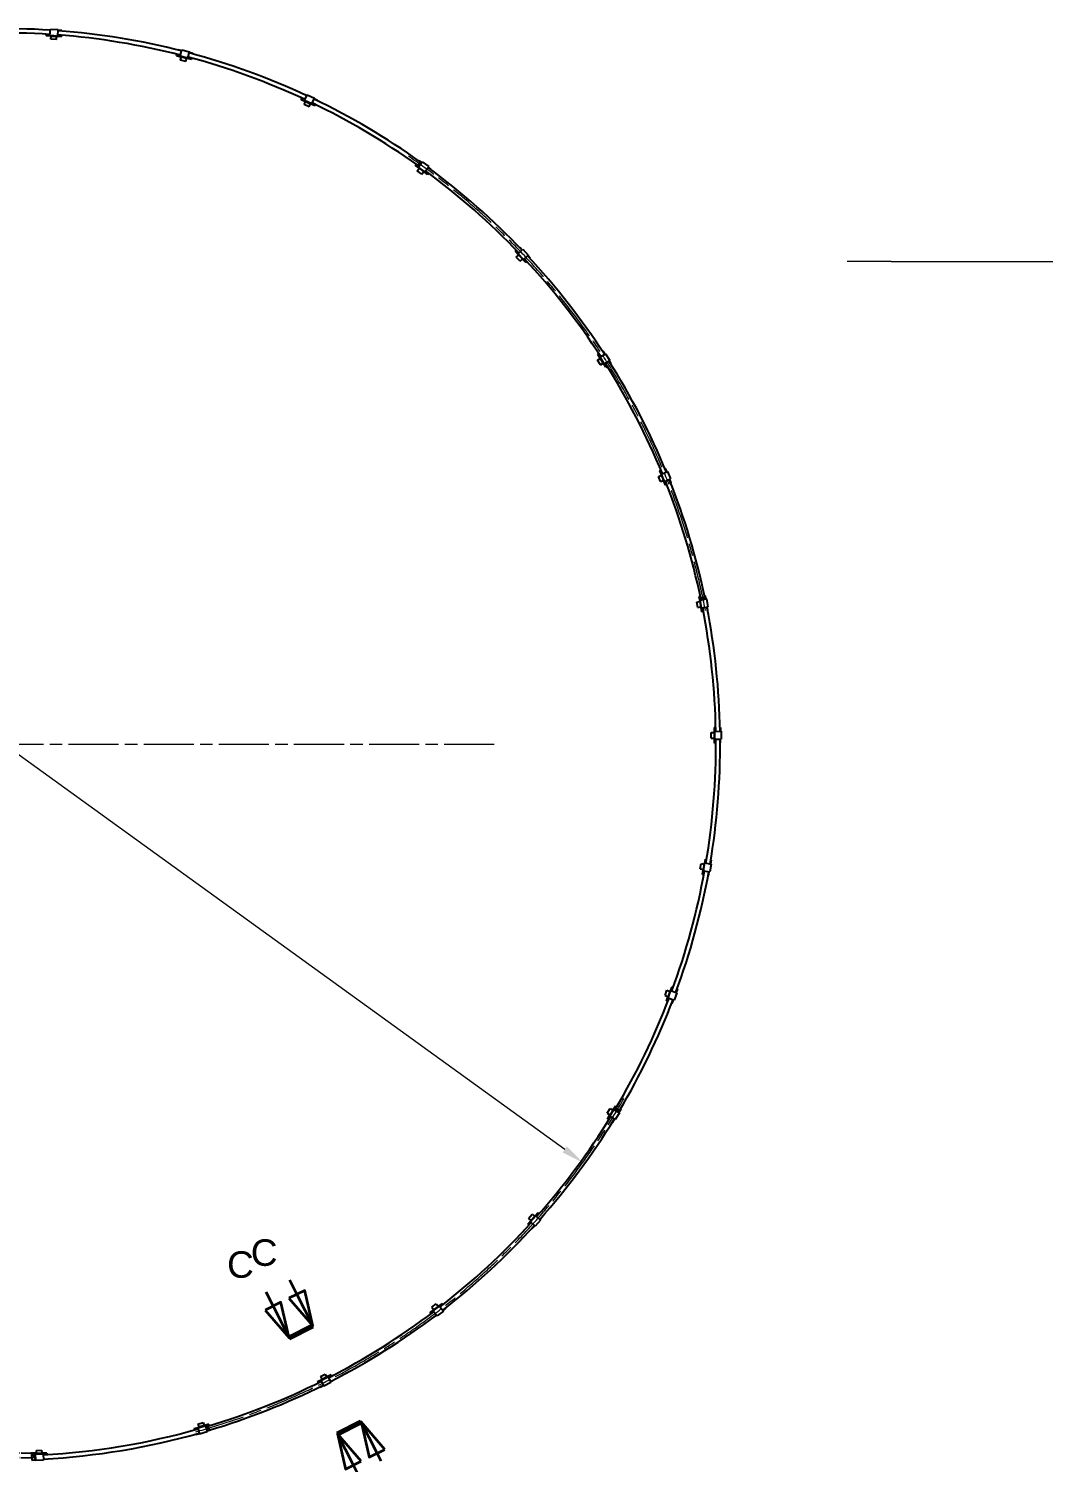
# Model space of a CAD drawing. Header units: millimetres. Extents: x 0 to 59400, y 0 to 42000.
# Drawn here: x 12321 to 23800, y 14589 to 30812 of the extents above; entities that cross this region are included whole.
import ezdxf

# ---------------------------------------------------------------- set-up
doc = ezdxf.new("R2010")
doc.units = ezdxf.units.MM
doc.header["$LTSCALE"] = 100
doc.linetypes.add('CHAIN', pattern=[0.3543, 0.2362, -0.0295, 0.0591, -0.0295])
doc.linetypes.add('DOUBLE_DASH_CHAIN', pattern=[1.2403, 0.6614, -0.0827, 0.1654, -0.0827, 0.1654, -0.0827])
for name, color, linetype, lineweight in [('Center Mark', 7, 'Continuous', 18), ('Centerline', 7, 'Continuous', 18), ('Dimension', 7, 'Continuous', 18), ('Reference', 7, 'DOUBLE_DASH_CHAIN', 25), ('Section Line', 7, 'CHAIN', 35), ('Visible', 7, 'Continuous', 25)]:
    doc.layers.add(name, color=color, linetype=linetype, lineweight=lineweight)
doc.styles.add('Title', font='arial.ttf')
doc.dimstyles.new('Default - Method 2b', dxfattribs={"dimscale": 100, "dimtxt": 3, "dimasz": 2.5, "dimexe": 3, "dimexo": 0.5, "dimgap": 0.7, "dimtad": 0, "dimtoh": 1, "dimdec": 1, "dimrnd": 1e-08, "dimtxsty": 'Title', "dimcen": 0.09, "dimdle": 10, "dimclrd": 256, "dimclre": 256, "dimclrt": 7, "dimadec": 0, "dimazin": 2, "dimtfac": 0.833333, "dimtdec": 1, "dimtmove": 0, "dimatfit": 3, "dimfxl": 1, "dimtolj": 1, "dimlwd": -1, "dimlwe": -1, "dimarcsym": 0})

# ---------------------------------------------------------------- blocks, each defined once
blk = doc.blocks.new('2dTransSection0')
at = {"layer": 'Section Line', "linetype": 'CHAIN', "ltscale": 3.333522}
blk.add_line((158.15, 149.13), (160.82, 150.48), dxfattribs=at)
at = {"layer": 'Section Line', "linetype": 'Continuous', "lineweight": 70}
blk.add_line((158.15, 149.13), (160.82, 150.48), dxfattribs=at)
at = {"layer": 'Section Line', "linetype": 'Continuous'}
for p, q in [((162.63, 146.91), (160.82, 150.48)), ((163.52, 147.36), (160.82, 150.48)), ((160.82, 150.48), (161.73, 146.46)), ((159.95, 145.56), (158.15, 149.13)), ((160.84, 146.01), (158.15, 149.13)), ((158.15, 149.13), (159.06, 145.11)), ((159.06, 145.11), (160.84, 146.01)), ((161.73, 146.46), (163.52, 147.36)), ((163.08, 146.02), (162.63, 146.91)), ((160.4, 144.67), (159.95, 145.56))]:
    blk.add_line(p, q, dxfattribs=at)
at = {"layer": 'Section Line', "linetype": 'Continuous', "flags": 128}
for points in [[(163.52, 147.36), (160.82, 150.48), (161.73, 146.46), (163.52, 147.36)], [(160.84, 146.01), (158.15, 149.13), (159.06, 145.11), (160.84, 146.01)]]:
    blk.add_lwpolyline(points, dxfattribs=at)
at = {"layer": 'Section Line'}
for points in [[(163.52, 147.36), (160.82, 150.48), (161.73, 146.46), (163.52, 147.36)], [(160.84, 146.01), (158.15, 149.13), (159.06, 145.11), (160.84, 146.01)]]:
    blk.add_solid(points, dxfattribs=at)
at = {"layer": 'Section Line', "char_height": 3, "attachment_point": 7, "style": 'Title'}
for insert in [(164.98, 141.39), (162.3, 140.04)]:
    blk.add_mtext('B', dxfattribs=dict(at, insert=insert))
blk = doc.blocks.new('2dTransSection1')
at = {"layer": 'Section Line', "linetype": 'Continuous'}
for p, q in [((152.72, 166.53), (153.55, 164.9)), ((151.76, 164), (149.98, 163.1)), ((150.04, 165.18), (150.87, 163.55)), ((152.67, 159.98), (151.76, 164)), ((154.44, 165.35), (152.66, 164.45)), ((152.66, 164.45), (155.35, 161.33)), ((153.55, 164.9), (155.35, 161.33)), ((155.35, 161.33), (154.44, 165.35)), ((149.98, 163.1), (152.67, 159.98)), ((150.87, 163.55), (152.67, 159.98))]:
    blk.add_line(p, q, dxfattribs=at)
at = {"layer": 'Section Line', "linetype": 'CHAIN', "ltscale": 3.333522}
blk.add_line((152.67, 159.98), (155.35, 161.33), dxfattribs=at)
at = {"layer": 'Section Line', "linetype": 'Continuous', "lineweight": 70}
blk.add_line((152.67, 159.98), (155.35, 161.33), dxfattribs=at)
at = {"layer": 'Section Line', "linetype": 'Continuous', "flags": 128}
for points in [[(149.98, 163.1), (152.67, 159.98), (151.76, 164), (149.98, 163.1)], [(152.66, 164.45), (155.35, 161.33), (154.44, 165.35), (152.66, 164.45)]]:
    blk.add_lwpolyline(points, dxfattribs=at)
at = {"layer": 'Section Line'}
for points in [[(149.98, 163.1), (152.67, 159.98), (151.76, 164), (149.98, 163.1)], [(152.66, 164.45), (155.35, 161.33), (154.44, 165.35), (152.66, 164.45)]]:
    blk.add_solid(points, dxfattribs=at)
at = {"layer": 'Section Line', "char_height": 3, "attachment_point": 7, "style": 'Title'}
for insert in [(148.34, 168.08), (145.66, 166.73)]:
    blk.add_mtext('C', dxfattribs=dict(at, insert=insert))
blk = doc.blocks.new('*D28')
at = {"layer": 'Defpoints', "color": 0, "transparency": 16777216}
for p in [(5502, 27444), (18590, 17982)]:
    blk.add_point(p, dxfattribs=at)
at = {"layer": 'Dimension', "transparency": 16777216}
for p, q in [((5704, 27297), (8290, 25428)), ((18387, 18129), (8931, 24965))]:
    blk.add_line(p, q, dxfattribs=at)
for points in [[(5729, 27331), (5680, 27263), (5502, 27444)], [(18412, 18163), (18363, 18095), (18590, 17982)]]:
    blk.add_solid(points, dxfattribs=at)
at = {"layer": 'Dimension', "color": 7, "transparency": 16777216, "insert": (7883, 25035), "char_height": 300, "attachment_point": 7, "style": 'Title'}
blk.add_mtext('\\A1;∅16150', dxfattribs=at)

msp = doc.modelspace()

# ---------------------------------------------------------------- linework, layer by layer
at = {"layer": 'Center Mark', "linetype": 'CHAIN', "ltscale": 23.990969}
msp.add_line((17589.29, 22713.01), (5590.95, 22713.01), dxfattribs=at)
at = {"layer": 'Centerline', "linetype": 'CHAIN', "ltscale": 23.990969}
for start, end in [(10.802001, 55.503352), (285.557234, 330.258585)]:
    msp.add_arc((12045.8, 22713.01), 8075, start, end, dxfattribs=at)
at = {"layer": 'Dimension'}
for p, q in [((21830.17, 28176.86), (21580.17, 28176.86)), ((22080.17, 28176.86), (21830.17, 28176.86)), ((22080.17, 28176.86), (24013.7, 28176.86))]:
    msp.add_line(p, q, dxfattribs=at)
at = {"layer": 'Reference', "ltscale": 2.050458}
for p, q in [((11723.52, 14656.88), (12369.32, 14640.42)), ((12370.59, 14690.4), (11724.8, 14706.86))]:
    msp.add_line(p, q, dxfattribs=at)
at = {"layer": 'Reference', "ltscale": 0.015771}
for p, q in [((12347.18, 14691), (12347.31, 14696)), ((12432.57, 14688.82), (12432.7, 14693.82))]:
    msp.add_line(p, q, dxfattribs=at)
at = {"layer": 'Reference', "ltscale": 0.239276}
msp.add_line((12347.31, 14696), (12422.7, 14694.07), dxfattribs=at)
at = {"layer": 'Reference', "ltscale": 0.145915}
msp.add_line((12371.37, 14642.37), (12372.54, 14688.35), dxfattribs=at)
at = {"layer": 'Reference', "ltscale": 0.006248}
msp.add_line((12372.54, 14688.35), (12372.59, 14690.35), dxfattribs=at)
at = {"layer": 'Reference', "ltscale": 0.158612}
msp.add_line((12372.59, 14690.35), (12422.57, 14689.08), dxfattribs=at)
at = {"layer": 'Reference', "ltscale": 0.049761}
for p, q in [((12432.57, 14688.82), (12422.57, 14689.08)), ((12422.7, 14694.07), (12432.7, 14693.82))]:
    msp.add_line(p, q, dxfattribs=at)
at = {"layer": 'Reference', "ltscale": 0.012026}
for centre, start, end in [((12369.37, 14642.42), 268.540089, 358.540089), ((12370.54, 14688.4), 358.540089, 88.540089)]:
    msp.add_arc(centre, 2, start, end, dxfattribs=at)
at = {"layer": 'Visible'}
for p, q in [((12519.27, 30733.02), (12520.44, 30749.86)), ((12519.27, 30733.02), (12566.15, 30729.74)), ((12523.81, 30798.04), (12524.15, 30802.85)), ((12524.15, 30802.85), (12565.05, 30799.99)), ((12561.51, 30735.08), (12566.6, 30807.9)), ((12651.29, 30728.8), (12561.51, 30735.08)), ((12566.05, 30799.92), (12565.05, 30799.99)), ((12566.5, 30734.73), (12566.15, 30729.74)), ((12575.13, 30729.11), (12566.15, 30729.74)), ((12566.6, 30807.9), (12656.39, 30801.62)), ((12569.49, 30734.52), (12569.36, 30732.52)), ((12575.34, 30732.1), (12569.36, 30732.52)), ((12572.55, 30692.2), (12574.92, 30726.12)), ((12634.4, 30687.88), (12572.55, 30692.2)), ((12575.13, 30729.11), (12574.92, 30726.12)), ((12575.13, 30729.11), (12636.98, 30724.79)), ((12637.19, 30727.78), (12575.34, 30732.1)), ((12634.4, 30687.88), (12636.77, 30721.79)), ((12636.77, 30721.79), (12636.98, 30724.79)), ((12636.98, 30724.79), (12645.96, 30724.16)), ((12637.19, 30727.78), (12643.17, 30727.36)), ((12643.31, 30729.36), (12643.17, 30727.36)), ((12646.31, 30729.15), (12645.96, 30724.16)), ((12692.84, 30720.88), (12645.96, 30724.16)), ((12651.29, 30728.8), (12656.39, 30801.62)), ((12656.83, 30793.57), (12655.83, 30793.64)), ((12697.73, 30790.71), (12656.83, 30793.57)), ((12692.84, 30720.88), (12694.02, 30737.72)), ((12697.39, 30785.91), (12697.73, 30790.71)), ((13994.44, 30507.08), (13998.72, 30523.41)), ((13994.44, 30507.08), (14039.91, 30495.18)), ((14010.94, 30570.14), (14012.16, 30574.8)), ((14012.16, 30574.8), (14051.82, 30564.42)), ((14036.34, 30501.29), (14054.81, 30571.91)), ((14123.41, 30478.51), (14036.34, 30501.29)), ((14041.18, 30500.02), (14039.91, 30495.18)), ((14052.79, 30564.17), (14051.82, 30564.42)), ((14054.81, 30571.91), (14141.89, 30549.14)), ((14123.41, 30478.51), (14141.89, 30549.14)), ((14140.83, 30541.14), (14139.86, 30541.4)), ((14180.49, 30530.77), (14140.83, 30541.14)), ((14179.27, 30526.11), (14180.49, 30530.77)), ((14039.26, 30457.11), (14047.86, 30490)), ((14099.24, 30441.42), (14039.26, 30457.11)), ((14048.62, 30492.91), (14039.91, 30495.18)), ((14044.08, 30499.26), (14043.58, 30497.33)), ((14049.38, 30495.81), (14043.58, 30497.33)), ((14048.62, 30492.91), (14047.86, 30490)), ((14048.62, 30492.91), (14108.6, 30477.22)), ((14109.36, 30480.12), (14049.38, 30495.81)), ((14099.24, 30441.42), (14107.84, 30474.32)), ((14107.84, 30474.32), (14108.6, 30477.22)), ((14108.6, 30477.22), (14117.31, 30474.94)), ((14109.36, 30480.12), (14115.17, 30478.6)), ((14115.67, 30480.54), (14115.17, 30478.6)), ((14118.58, 30479.78), (14117.31, 30474.94)), ((14162.78, 30463.05), (14117.31, 30474.94)), ((14162.78, 30463.05), (14167.05, 30479.38)), ((15402.38, 30012.19), (15409.6, 30027.45)), ((15430.25, 30071.12), (15432.31, 30075.47)), ((15432.31, 30075.47), (15469.38, 30057.94)), ((15442.48, 29998.75), (15473.7, 30064.74)), ((15470.28, 30057.51), (15469.38, 30057.94)), ((15473.7, 30064.74), (15555.06, 30026.26)), ((15523.84, 29960.27), (15555.06, 30026.26)), ((15552.54, 30018.6), (15551.64, 30019.03)), ((15589.6, 30001.07), (15552.54, 30018.6)), ((15402.38, 30012.19), (15444.87, 29992.1)), ((15437.18, 29954.8), (15451.72, 29985.53)), ((15493.23, 29928.29), (15437.18, 29954.8)), ((15523.84, 29960.27), (15442.48, 29998.75)), ((15447, 29996.62), (15444.87, 29992.1)), ((15453, 29988.25), (15444.87, 29992.1)), ((15449.72, 29995.33), (15448.86, 29993.52)), ((15454.28, 29990.96), (15448.86, 29993.52)), ((15453, 29988.25), (15451.72, 29985.53)), ((15453, 29988.25), (15509.05, 29961.73)), ((15510.33, 29964.45), (15454.28, 29990.96)), ((15493.23, 29928.29), (15507.76, 29959.02)), ((15507.76, 29959.02), (15509.05, 29961.73)), ((15509.05, 29961.73), (15517.18, 29957.89)), ((15510.33, 29964.45), (15515.75, 29961.88)), ((15516.61, 29963.69), (15515.75, 29961.88)), ((15519.32, 29962.41), (15517.18, 29957.89)), ((15559.67, 29937.79), (15517.18, 29957.89)), ((15559.67, 29937.79), (15566.89, 29953.05)), ((15587.54, 29996.71), (15589.6, 30001.07)), ((16694.49, 29265.44), (16704.41, 29279.1)), ((16694.49, 29265.44), (16732.53, 29237.83)), ((16718.08, 29202.6), (16738.05, 29230.12)), ((16768.25, 29166.18), (16718.08, 29202.6)), ((16722.25, 29266.41), (16750.3, 29305.72)), ((16724.37, 29269.38), (16724.83, 29268.34)), ((16727.93, 29262.35), (16756.02, 29301.64)), ((16730.05, 29265.32), (16728.92, 29265.42)), ((16731.42, 29244.82), (16774.3, 29303.89)), ((16804.25, 29191.95), (16731.42, 29244.82)), ((16735.47, 29241.88), (16732.53, 29237.83)), ((16739.81, 29232.55), (16732.53, 29237.83)), ((16732.78, 29318.19), (16735.61, 29322.09)), ((16735.61, 29322.09), (16768.79, 29298.01)), ((16748.19, 29302.75), (16736.28, 29286.07)), ((16737.89, 29240.12), (16736.72, 29238.5)), ((16741.57, 29234.97), (16736.72, 29238.5)), ((16739.81, 29232.55), (16738.05, 29230.12)), ((16739.81, 29232.55), (16789.99, 29196.13)), ((16791.75, 29198.55), (16741.57, 29234.97)), ((16753.89, 29298.68), (16741.97, 29282)), ((16748.19, 29302.75), (16748.18, 29302.75)), ((16748.19, 29302.75), (16749.33, 29302.64)), ((16753.89, 29298.68), (16753.42, 29299.72)), ((16753.9, 29298.67), (16753.89, 29298.68)), ((16769.6, 29297.42), (16768.79, 29298.01)), ((16774.3, 29303.89), (16847.14, 29251.03)), ((16804.25, 29191.95), (16847.14, 29251.03)), ((16843.25, 29243.96), (16842.44, 29244.55)), ((16876.43, 29219.88), (16843.25, 29243.96)), ((16873.6, 29215.98), (16876.43, 29219.88)), ((16768.25, 29166.18), (16788.23, 29193.7)), ((16788.23, 29193.7), (16789.99, 29196.13)), ((16789.99, 29196.13), (16797.27, 29190.84)), ((16791.75, 29198.55), (16796.61, 29195.03)), ((16797.78, 29196.65), (16796.61, 29195.03)), ((16800.21, 29194.89), (16797.27, 29190.84)), ((16835.31, 29163.23), (16797.27, 29190.84)), ((16835.31, 29163.23), (16845.22, 29176.89)), ((17826.2, 28292.59), (17838.47, 28304.18)), ((17826.2, 28292.59), (17858.47, 28258.42)), ((17837.75, 28226.47), (17862.47, 28249.82)), ((17862.11, 28261.86), (17858.47, 28258.42)), ((17864.65, 28251.88), (17858.47, 28258.42)), ((17858.67, 28265.49), (17911.74, 28315.62)), ((17920.47, 28200.06), (17858.67, 28265.49)), ((17864.65, 28251.88), (17862.47, 28249.82)), ((17864.17, 28259.68), (17862.71, 28258.3)), ((17866.83, 28253.94), (17862.71, 28258.3)), ((17864.65, 28251.88), (17907.22, 28206.81)), ((17909.41, 28208.87), (17866.83, 28253.94)), ((17873.58, 28337.35), (17877.09, 28340.66)), ((17877.09, 28340.66), (17905.24, 28310.85)), ((17905.93, 28310.13), (17905.24, 28310.85)), ((17911.74, 28315.62), (17973.54, 28250.19)), ((17920.47, 28200.06), (17973.54, 28250.19)), ((17968.41, 28243.97), (17967.73, 28244.7)), ((17996.57, 28214.16), (17968.41, 28243.97)), ((17880.33, 28181.4), (17837.75, 28226.47)), ((17880.33, 28181.4), (17905.04, 28204.75)), ((17905.04, 28204.75), (17907.22, 28206.81)), ((17907.22, 28206.81), (17913.4, 28200.27)), ((17909.41, 28208.87), (17913.53, 28204.51)), ((17917.04, 28203.7), (17913.4, 28200.27)), ((17945.68, 28166.1), (17913.4, 28200.27)), ((17914.98, 28205.88), (17913.53, 28204.51)), ((17945.68, 28166.1), (17957.95, 28177.69)), ((17993.06, 28210.86), (17996.57, 28214.16)), ((18758.44, 27127.21), (18772.65, 27136.33)), ((18758.44, 27127.21), (18783.84, 27087.66)), ((18785.35, 27094.57), (18846.77, 27134.02)), ((18833.98, 27018.84), (18785.35, 27094.57)), ((18813.29, 27162.43), (18817.34, 27165.04)), ((18817.34, 27165.04), (18839.5, 27130.54)), ((18840.04, 27129.7), (18839.5, 27130.54)), ((18846.77, 27134.02), (18895.4, 27058.29)), ((18757.57, 27060.1), (18786.18, 27078.47)), ((18791.07, 27007.93), (18757.57, 27060.1)), ((18788.05, 27090.36), (18783.84, 27087.66)), ((18788.7, 27080.09), (18783.84, 27087.66)), ((18788.7, 27080.09), (18786.18, 27078.47)), ((18789.67, 27087.84), (18787.99, 27086.76)), ((18791.23, 27081.71), (18787.99, 27086.76)), ((18788.7, 27080.09), (18822.21, 27027.92)), ((18791.07, 27007.93), (18819.68, 27026.3)), ((18824.73, 27029.54), (18791.23, 27081.71)), ((18819.68, 27026.3), (18822.21, 27027.92)), ((18822.21, 27027.92), (18827.07, 27020.35)), ((18824.73, 27029.54), (18827.97, 27024.49)), ((18831.28, 27023.05), (18827.07, 27020.35)), ((18852.47, 26980.8), (18827.07, 27020.35)), ((18829.65, 27025.57), (18827.97, 27024.49)), ((18833.98, 27018.84), (18895.4, 27058.29)), ((18852.47, 26980.8), (18866.67, 26989.92)), ((18889.21, 27053.13), (18888.67, 27053.97)), ((18911.37, 27018.63), (18889.21, 27053.13)), ((18907.31, 27016.02), (18911.37, 27018.63)), ((19459.06, 25809.51), (19474.71, 25815.85)), ((19459.06, 25809.51), (19476.7, 25765.95)), ((19479.46, 25772.46), (19547.12, 25799.87)), ((19519.48, 25833.98), (19523.94, 25835.79)), ((19523.94, 25835.79), (19539.33, 25797.79)), ((19539.71, 25796.86), (19539.33, 25797.79)), ((19547.12, 25799.87), (19580.91, 25716.45)), ((19445.79, 25743.72), (19477.3, 25756.48)), ((19469.06, 25686.25), (19445.79, 25743.72)), ((19469.06, 25686.25), (19500.58, 25699.02)), ((19481.34, 25767.83), (19476.7, 25765.95)), ((19480.08, 25757.61), (19476.7, 25765.95)), ((19480.08, 25757.61), (19477.3, 25756.48)), ((19513.25, 25689.04), (19479.46, 25772.46)), ((19480.08, 25757.61), (19503.36, 25700.14)), ((19482.46, 25765.05), (19480.61, 25764.3)), ((19482.86, 25758.73), (19480.61, 25764.3)), ((19506.14, 25701.27), (19482.86, 25758.73)), ((19500.58, 25699.02), (19503.36, 25700.14)), ((19503.36, 25700.14), (19506.74, 25691.8)), ((19506.14, 25701.27), (19508.39, 25695.71)), ((19511.37, 25693.68), (19506.74, 25691.8)), ((19524.38, 25648.24), (19506.74, 25691.8)), ((19510.25, 25696.46), (19508.39, 25695.71)), ((19513.25, 25689.04), (19580.91, 25716.45)), ((19524.38, 25648.24), (19540.03, 25654.58)), ((19573.87, 25712.52), (19573.49, 25713.45)), ((19589.26, 25674.52), (19573.87, 25712.52)), ((19584.8, 25672.71), (19589.26, 25674.52)), ((19903.87, 24384.96), (19920.42, 24388.3)), ((19903.87, 24384.96), (19913.16, 24338.89)), ((19918.06, 24339.88), (19913.16, 24338.89)), ((19914.93, 24330.07), (19913.16, 24338.89)), ((19918.65, 24336.94), (19916.69, 24336.54)), ((19917.88, 24330.66), (19916.69, 24336.54)), ((19917.07, 24344.78), (19988.63, 24359.2)), ((19934.85, 24256.55), (19917.07, 24344.78)), ((19924.61, 24368.5), (19971.88, 24378.43)), ((19926.04, 24361.67), (19973.32, 24371.56)), ((19928.18, 24369.25), (19927.82, 24368.17)), ((19929.61, 24362.41), (19928.85, 24363.26)), ((19968.31, 24377.67), (19948.24, 24373.46)), ((19969.74, 24370.82), (19949.68, 24366.61)), ((19967.77, 24397.84), (19972.49, 24398.79)), ((19968.31, 24377.67), (19968.3, 24377.68)), ((19968.31, 24377.67), (19969.07, 24376.82)), ((19969.74, 24370.82), (19970.1, 24371.91)), ((19969.74, 24370.81), (19969.74, 24370.82)), ((19972.49, 24398.79), (19980.59, 24358.6)), ((19980.79, 24357.62), (19980.59, 24358.6)), ((19988.63, 24359.2), (20006.41, 24270.97)), ((19878.66, 24322.76), (19911.99, 24329.48)), ((19890.91, 24261.98), (19878.66, 24322.76)), ((19890.91, 24261.98), (19924.24, 24268.7)), ((19914.93, 24330.07), (19911.99, 24329.48)), ((19914.93, 24330.07), (19927.18, 24269.29)), ((19930.12, 24269.88), (19917.88, 24330.66)), ((19924.24, 24268.7), (19927.18, 24269.29)), ((19927.18, 24269.29), (19928.96, 24260.47)), ((19933.86, 24261.45), (19928.96, 24260.47)), ((19938.24, 24214.39), (19928.96, 24260.47)), ((19930.12, 24269.88), (19931.31, 24264)), ((19933.27, 24264.4), (19931.31, 24264)), ((19934.85, 24256.55), (20006.41, 24270.97)), ((19938.24, 24214.39), (19954.79, 24217.73)), ((19998.76, 24268.41), (19998.57, 24269.39)), ((20006.86, 24228.22), (19998.76, 24268.41)), ((20002.14, 24227.27), (20006.86, 24228.22)), ((20077.54, 22902.72), (20094.41, 22902.94)), ((20077.54, 22902.72), (20078.14, 22855.73)), ((20142.71, 22903.56), (20147.53, 22903.62)), ((20147.53, 22903.62), (20148.05, 22862.62)), ((20041.25, 22846.26), (20075.25, 22846.69)), ((20042.05, 22784.26), (20041.25, 22846.26)), ((20042.05, 22784.26), (20076.04, 22784.7)), ((20078.25, 22846.73), (20075.25, 22846.69)), ((20076.04, 22784.7), (20079.04, 22784.73)), ((20083.14, 22855.79), (20078.14, 22855.73)), ((20078.25, 22846.73), (20078.14, 22855.73)), ((20078.25, 22846.73), (20079.04, 22784.73)), ((20079.04, 22784.73), (20079.16, 22775.74)), ((20084.16, 22775.8), (20079.16, 22775.74)), ((20079.76, 22728.74), (20079.16, 22775.74)), ((20079.76, 22728.74), (20096.64, 22728.96)), ((20083.17, 22852.79), (20081.17, 22852.77)), ((20081.25, 22846.77), (20081.17, 22852.77)), ((20082.04, 22784.77), (20081.25, 22846.77)), ((20082.04, 22784.77), (20082.12, 22778.77)), ((20084.12, 22778.8), (20082.12, 22778.77)), ((20083.07, 22860.79), (20156.07, 22861.73)), ((20084.22, 22770.8), (20083.07, 22860.79)), ((20084.22, 22770.8), (20157.22, 22771.73)), ((20144.94, 22729.57), (20149.75, 22729.63)), ((20148.07, 22861.62), (20148.05, 22862.62)), ((20149.23, 22770.63), (20149.22, 22771.63)), ((20149.75, 22729.63), (20149.23, 22770.63)), ((20156.07, 22861.73), (20157.22, 22771.73)), ((19917.27, 21304.08), (19927.95, 21365.15)), ((19917.27, 21304.08), (19950.76, 21298.22)), ((19927.95, 21365.15), (19961.44, 21359.29)), ((19944.06, 21242.54), (19952.16, 21288.84)), ((19950.76, 21298.22), (19953.71, 21297.7)), ((19953.71, 21297.7), (19952.16, 21288.84)), ((19957.09, 21287.98), (19952.16, 21288.84)), ((19964.4, 21358.78), (19953.71, 21297.7)), ((19956.67, 21297.19), (19955.63, 21291.28)), ((19957.6, 21290.93), (19955.63, 21291.28)), ((19956.22, 21283.05), (19971.74, 21371.71)), ((19956.22, 21283.05), (20028.13, 21270.47)), ((19956.67, 21297.19), (19967.35, 21358.26)), ((19964.4, 21358.78), (19961.44, 21359.29)), ((19964.4, 21358.78), (19965.95, 21367.64)), ((19974.05, 21413.94), (19965.95, 21367.64)), ((19970.88, 21366.78), (19965.95, 21367.64)), ((19967.35, 21358.26), (19968.39, 21364.17)), ((19970.36, 21363.83), (19968.39, 21364.17)), ((19971.74, 21371.71), (20043.64, 21359.12)), ((19974.05, 21413.94), (19990.68, 21411.03)), ((20013.01, 21230.48), (20020.08, 21270.86)), ((20020.08, 21270.86), (20020.25, 21271.85)), ((20043.64, 21359.12), (20028.13, 21270.47)), ((20035.76, 21360.5), (20035.94, 21361.49)), ((20043, 21401.87), (20035.94, 21361.49)), ((20038.26, 21402.7), (20043, 21401.87)), ((19944.06, 21242.54), (19960.69, 21239.63)), ((20008.27, 21231.31), (20013.01, 21230.48)), ((19596.99, 19969.98), (19580.47, 19925.98)), ((19596.99, 19969.98), (19612.8, 19964.04)), ((19520.87, 19872.52), (19542.67, 19930.56)), ((19520.87, 19872.52), (19552.7, 19860.57)), ((19535.82, 19807.09), (19552.34, 19851.09)), ((19535.82, 19807.09), (19551.62, 19801.15)), ((19542.67, 19930.56), (19574.5, 19918.61)), ((19555.51, 19859.51), (19552.34, 19851.09)), ((19557.02, 19849.33), (19552.34, 19851.09)), ((19552.7, 19860.57), (19555.51, 19859.51)), ((19555.27, 19844.65), (19586.91, 19928.9)), ((19555.27, 19844.65), (19623.61, 19818.98)), ((19577.31, 19917.55), (19555.51, 19859.51)), ((19558.32, 19858.46), (19556.21, 19852.84)), ((19558.08, 19852.14), (19556.21, 19852.84)), ((19558.32, 19858.46), (19580.11, 19916.5)), ((19577.31, 19917.55), (19574.5, 19918.61)), ((19577.31, 19917.55), (19580.47, 19925.98)), ((19580.11, 19916.5), (19582.22, 19922.12)), ((19585.15, 19924.22), (19580.47, 19925.98)), ((19584.1, 19921.41), (19582.22, 19922.12)), ((19586.91, 19928.9), (19655.25, 19903.24)), ((19601.35, 19782.48), (19615.76, 19820.86)), ((19615.76, 19820.86), (19616.12, 19821.79)), ((19655.25, 19903.24), (19623.61, 19818.98)), ((19647.76, 19906.05), (19648.11, 19906.98)), ((19662.53, 19945.37), (19648.11, 19906.98)), ((19658.02, 19947.06), (19662.53, 19945.37)), ((19596.84, 19784.17), (19601.35, 19782.48)), ((18866.54, 18538.97), (18898.7, 18591.98)), ((18866.54, 18538.97), (18895.61, 18521.34)), ((18869.13, 18471.9), (18893.5, 18512.09)), ((18898.17, 18519.78), (18893.5, 18512.09)), ((18897.78, 18509.49), (18893.5, 18512.09)), ((18895.19, 18505.22), (18941.87, 18582.17)), ((18895.19, 18505.22), (18957.6, 18467.36)), ((18895.61, 18521.34), (18898.17, 18519.78)), ((18900.74, 18518.23), (18897.62, 18513.1)), ((18899.33, 18512.06), (18897.62, 18513.1)), ((18930.33, 18572.79), (18898.17, 18519.78)), ((18898.7, 18591.98), (18927.76, 18574.35)), ((18900.74, 18518.23), (18932.89, 18571.23)), ((18930.33, 18572.79), (18927.76, 18574.35)), ((18930.33, 18572.79), (18935, 18580.49)), ((18932.89, 18571.23), (18936.01, 18576.36)), ((18959.37, 18620.67), (18935, 18580.49)), ((18939.27, 18577.89), (18935, 18580.49)), ((18937.72, 18575.33), (18936.01, 18576.36)), ((18941.87, 18582.17), (19004.28, 18544.3)), ((19004.28, 18544.3), (18957.6, 18467.36)), ((18959.37, 18620.67), (18973.81, 18611.91)), ((18960.75, 18589.94), (19002.23, 18565.2)), ((18963.88, 18588.07), (18963.89, 18589.21)), ((18964.32, 18595.93), (19005.83, 18571.23)), ((18967.45, 18594.07), (18966.46, 18593.52)), ((18999.1, 18567.08), (18981.49, 18577.57)), ((19002.69, 18573.09), (18985.07, 18583.58)), ((18997.44, 18548.45), (18997.96, 18549.31)), ((19019.22, 18584.36), (18997.96, 18549.31)), ((18999.1, 18567.08), (19000.11, 18567.63)), ((18999.1, 18567.07), (18999.1, 18567.08)), ((19002.69, 18573.09), (19002.67, 18571.95)), ((19002.69, 18573.09), (19002.69, 18573.1)), ((19015.1, 18586.86), (19019.22, 18584.36)), ((18869.13, 18471.9), (18883.56, 18463.15)), ((18924.86, 18438.1), (18928.97, 18435.6)), ((18928.97, 18435.6), (18950.24, 18470.65)), ((18950.24, 18470.65), (18950.76, 18471.51)), ((17976.85, 17349.46), (18018.25, 17395.6)), ((17998.76, 17310.99), (18058.86, 17377.97)), ((18045.79, 17370.89), (18004.39, 17324.75)), ((18006.62, 17322.74), (18048.03, 17368.89)), ((18018.25, 17395.6), (18043.56, 17372.89)), ((18045.79, 17370.89), (18043.56, 17372.89)), ((18045.79, 17370.89), (18051.8, 17377.59)), ((18048.03, 17368.89), (18052.03, 17373.35)), ((18083.19, 17412.57), (18051.8, 17377.59)), ((18055.53, 17374.25), (18051.8, 17377.59)), ((18053.52, 17372.02), (18052.03, 17373.35)), ((18058.86, 17377.97), (18113.2, 17329.22)), ((18083.19, 17412.57), (18095.76, 17401.3)), ((18135.29, 17365.82), (18107.91, 17335.31)), ((18131.71, 17369.04), (18135.29, 17365.82)), ((17966.99, 17283.06), (17998.38, 17318.05)), ((17966.99, 17283.06), (17979.55, 17271.79)), ((17976.85, 17349.46), (18002.15, 17326.75)), ((18004.39, 17324.75), (17998.38, 17318.05)), ((18002.1, 17314.71), (17998.38, 17318.05)), ((17998.76, 17310.99), (18053.09, 17262.23)), ((18002.15, 17326.75), (18004.39, 17324.75)), ((18006.62, 17322.74), (18002.61, 17318.28)), ((18004.1, 17316.94), (18002.61, 17318.28)), ((18015.5, 17239.53), (18019.09, 17236.32)), ((18019.09, 17236.32), (18046.47, 17266.83)), ((18046.47, 17266.83), (18047.14, 17267.58)), ((18113.2, 17329.22), (18053.09, 17262.23)), ((18107.24, 17334.56), (18107.91, 17335.31)), ((16998.68, 16387.37), (16961.37, 16358.8)), ((16998.68, 16387.37), (17008.95, 16373.97)), ((16860.53, 16281.59), (16897.85, 16310.17)), ((16860.53, 16281.59), (16870.79, 16268.19)), ((16882.5, 16345.01), (16931.73, 16382.71)), ((16882.5, 16345.01), (16903.17, 16318.02)), ((16896.92, 16303.16), (16968.38, 16357.87)), ((16896.92, 16303.16), (16941.3, 16245.19)), ((16904.99, 16315.64), (16897.85, 16310.17)), ((16900.89, 16306.2), (16897.85, 16310.17)), ((16900.16, 16229.84), (16903.08, 16226.01)), ((16906.82, 16313.25), (16902.05, 16309.61)), ((16903.27, 16308.02), (16902.05, 16309.61)), ((16903.08, 16226.01), (16935.64, 16250.94)), ((16903.17, 16318.02), (16904.99, 16315.64)), ((16954.22, 16353.33), (16904.99, 16315.64)), ((16906.82, 16313.25), (16956.04, 16350.95)), ((16931.73, 16382.71), (16952.4, 16355.71)), ((16935.64, 16250.94), (16936.43, 16251.55)), ((17012.76, 16299.91), (16941.3, 16245.19)), ((16954.22, 16353.33), (16952.4, 16355.71)), ((16954.22, 16353.33), (16961.37, 16358.8)), ((16956.04, 16350.95), (16960.81, 16354.59)), ((16962.02, 16353.01), (16960.81, 16354.59)), ((16964.41, 16354.83), (16961.37, 16358.8)), ((16968.38, 16357.87), (17012.76, 16299.91)), ((17007.89, 16306.26), (17008.69, 16306.87)), ((17041.24, 16331.79), (17008.69, 16306.87)), ((17038.31, 16335.62), (17041.24, 16331.79)), ((15621.26, 15560.31), (15676.61, 15588.24)), ((15676.61, 15588.24), (15691.93, 15557.89)), ((15743.27, 15580.45), (15701.31, 15559.27)), ((15743.27, 15580.45), (15750.88, 15565.38)), ((15587.93, 15502.04), (15629.89, 15523.22)), ((15587.93, 15502.04), (15595.54, 15486.98)), ((15617.31, 15443.85), (15619.48, 15439.55)), ((15619.48, 15439.55), (15656.08, 15458.03)), ((15621.26, 15560.31), (15636.58, 15529.96)), ((15627.68, 15516.51), (15708.03, 15557.06)), ((15627.68, 15516.51), (15660.58, 15451.34)), ((15637.93, 15527.28), (15629.89, 15523.22)), ((15632.15, 15518.76), (15629.89, 15523.22)), ((15639.28, 15524.6), (15633.92, 15521.9)), ((15634.82, 15520.11), (15633.92, 15521.9)), ((15636.58, 15529.96), (15637.93, 15527.28)), ((15693.28, 15555.21), (15637.93, 15527.28)), ((15639.28, 15524.6), (15694.63, 15552.54)), ((15656.08, 15458.03), (15656.97, 15458.48)), ((15740.92, 15491.89), (15660.58, 15451.34)), ((15693.28, 15555.21), (15691.93, 15557.89)), ((15693.28, 15555.21), (15701.31, 15559.27)), ((15694.63, 15552.54), (15699.99, 15555.24)), ((15700.89, 15553.45), (15699.99, 15555.24)), ((15703.56, 15554.81), (15701.31, 15559.27)), ((15708.03, 15557.06), (15740.92, 15491.89)), ((15737.32, 15499.03), (15738.21, 15499.48)), ((15774.81, 15517.96), (15738.21, 15499.48)), ((15772.64, 15522.26), (15774.81, 15517.96)), ((14193.11, 14971.32), (14238.27, 14984.37)), ((14193.11, 14971.32), (14197.8, 14955.1)), ((14234.85, 14978.18), (14321.31, 15003.17)), ((14234.85, 14978.18), (14255.12, 14908.05)), ((14236.64, 15022.42), (14296.2, 15039.63)), ((14236.64, 15022.42), (14246.08, 14989.75)), ((14246.91, 14986.87), (14238.27, 14984.37)), ((14239.65, 14979.57), (14238.27, 14984.37)), ((14247.74, 14983.99), (14241.98, 14982.32)), ((14242.54, 14980.4), (14241.98, 14982.32)), ((14246.08, 14989.75), (14246.91, 14986.87)), ((14306.47, 15004.09), (14246.91, 14986.87)), ((14247.74, 14983.99), (14307.31, 15001.21)), ((14341.58, 14933.04), (14255.12, 14908.05)), ((14296.2, 15039.63), (14305.64, 15006.97)), ((14306.47, 15004.09), (14305.64, 15006.97)), ((14306.47, 15004.09), (14315.12, 15006.59)), ((14307.31, 15001.21), (14313.07, 15002.87)), ((14313.63, 15000.95), (14313.07, 15002.87)), ((14360.27, 15019.64), (14315.12, 15006.59)), ((14316.51, 15001.78), (14315.12, 15006.59)), ((14321.31, 15003.17), (14341.58, 14933.04)), ((14339.36, 14940.73), (14340.32, 14941.01)), ((14379.71, 14952.39), (14340.32, 14941.01)), ((14341.1, 14996.29), (14354.87, 14949.99)), ((14342.14, 14992.79), (14343.08, 14993.07)), ((14343.08, 14993.07), (14343.87, 14993.9)), ((14354.8, 14953.78), (14343.08, 14993.07)), ((14349.78, 14995.07), (14348.68, 14995.34)), ((14348.74, 14998.56), (14362.56, 14952.28)), ((14353.83, 14953.49), (14354.8, 14953.78)), ((14354.8, 14953.78), (14355.91, 14953.51)), ((14361.5, 14955.78), (14355.65, 14975.42)), ((14360.27, 15019.64), (14364.96, 15003.42)), ((14361.5, 14955.78), (14360.72, 14954.94)), ((14361.5, 14955.78), (14361.51, 14955.78)), ((14378.37, 14957.02), (14379.71, 14952.39)), ((14211.22, 14908.7), (14212.55, 14904.07)), ((14212.55, 14904.07), (14251.94, 14915.46)), ((14251.94, 14915.46), (14252.9, 14915.74)), ((12351.88, 14684.87), (12398.82, 14687.17)), ((12351.88, 14684.87), (12355.3, 14614.95)), ((12355.3, 14614.95), (12396.25, 14616.96)), ((12384.84, 14669.3), (12386.88, 14621.04)), ((12394.07, 14681.93), (12483.97, 14686.33)), ((12394.07, 14681.93), (12397.64, 14609.02)), ((12396.25, 14616.96), (12397.25, 14617.01)), ((12487.54, 14613.42), (12397.64, 14609.02)), ((12407.81, 14687.61), (12398.82, 14687.17)), ((12399.07, 14682.17), (12398.82, 14687.17)), ((12407.96, 14684.61), (12401.97, 14684.32)), ((12402.06, 14682.32), (12401.97, 14684.32)), ((12406, 14724.56), (12467.93, 14727.6)), ((12406, 14724.56), (12407.66, 14690.61)), ((12407.66, 14690.61), (12407.81, 14687.61)), ((12469.74, 14690.64), (12407.81, 14687.61)), ((12407.96, 14684.61), (12469.88, 14687.65)), ((12467.93, 14727.6), (12469.59, 14693.64)), ((12469.74, 14690.64), (12469.59, 14693.64)), ((12469.74, 14690.64), (12478.73, 14691.08)), ((12469.88, 14687.65), (12475.88, 14687.94)), ((12475.97, 14685.94), (12475.88, 14687.94)), ((12525.67, 14693.38), (12478.73, 14691.08)), ((12478.97, 14686.09), (12478.73, 14691.08)), ((12483.97, 14686.33), (12487.54, 14613.42)), ((12487.14, 14621.41), (12488.14, 14621.46)), ((12529.09, 14623.47), (12488.14, 14621.46)), ((12525.67, 14693.38), (12526.5, 14676.52)), ((12528.86, 14628.28), (12529.09, 14623.47))]:
    msp.add_line(p, q, dxfattribs=at)
for centre, radius, start, end in [((12045.8, 22713.01), 8099.15, 86.319327, 96.341178), ((12045.8, 22713.01), 8050.85, 86.321237, 96.339268), ((12045.8, 22713.01), 8050.85, 75.662696, 85.680727), ((12045.8, 22713.01), 8099.15, 75.660786, 85.682637), ((12045.8, 22713.01), 8099.15, 65.002245, 75.024096), ((12045.8, 22713.01), 8050.85, 65.004155, 75.022186), ((12045.8, 22713.01), 8099.15, 54.488702, 64.365555), ((12045.8, 22713.01), 8050.85, 54.488702, 64.363645), ((16729.39, 29270.4), 5, 204.344149, 264.583588), ((12045.8, 22713.01), 8050.85, 54.345614, 54.439034), ((16748.86, 29297.66), 5, 24.344149, 84.583588), ((12045.8, 22713.01), 8099.15, 54.343704, 54.439034), ((12045.8, 22713.01), 8050.85, 43.687073, 53.705105), ((12045.8, 22713.01), 8099.15, 43.685163, 53.707014), ((12045.8, 22713.01), 8099.15, 33.026622, 43.048474), ((12045.8, 22713.01), 8050.85, 33.028532, 43.046564), ((12045.8, 22713.01), 8050.85, 22.369991, 32.388023), ((12045.8, 22713.01), 8099.15, 22.368082, 32.389933), ((12045.8, 22713.01), 8050.85, 11.866319, 21.729482), ((12045.8, 22713.01), 8099.15, 11.866319, 21.731392), ((12045.8, 22713.01), 8050.85, 11.711451, 11.816651), ((19932.57, 24366.6), 5, 161.721765, 221.961204), ((19965.35, 24373.47), 5, 341.721765, 41.961204), ((12045.8, 22713.01), 8099.15, 11.709541, 11.816651), ((12045.8, 22713.01), 8050.85, 1.05291, 11.070941), ((12045.8, 22713.01), 8099.15, 1.051, 11.072851), ((12045.8, 22713.01), 8050.85, 350.394369, 0.4124), ((12045.8, 22713.01), 8099.15, 350.392459, 0.41431), ((12045.8, 22713.01), 8050.85, 339.735828, 349.753859), ((12045.8, 22713.01), 8099.15, 339.733918, 349.755769), ((12045.8, 22713.01), 8050.85, 329.243935, 339.095318), ((12045.8, 22713.01), 8099.15, 329.243935, 339.097228), ((12045.8, 22713.01), 8050.85, 318.418746, 328.436777), ((12045.8, 22713.01), 8050.85, 329.077287, 329.194267), ((18968.89, 18589.15), 5, 119.099382, 179.338821), ((12045.8, 22713.01), 8099.15, 329.075377, 329.194267), ((18997.67, 18572), 5, 299.099382, 359.338821), ((12045.8, 22713.01), 8099.15, 318.416836, 328.438687), ((12045.8, 22713.01), 8050.85, 307.760205, 317.778236), ((12045.8, 22713.01), 8099.15, 307.758295, 317.780146), ((12045.8, 22713.01), 8050.85, 297.101664, 307.119696), ((12045.8, 22713.01), 8099.15, 297.099754, 307.121605), ((12045.8, 22713.01), 8050.85, 286.621552, 296.461155), ((12045.8, 22713.01), 8099.15, 286.621552, 296.463065), ((12045.8, 22713.01), 8050.85, 273.124078, 285.802614), ((12045.8, 22713.01), 8050.85, 286.443123, 286.564786), ((12045.8, 22713.01), 8099.15, 286.441214, 286.564786), ((14347.51, 14990.47), 5, 76.476998, 136.716437), ((14357.08, 14958.37), 5, 256.476998, 316.716437), ((12045.8, 22713.01), 8099.15, 273.122168, 285.804524), ((12045.8, 22713.01), 8050.85, 272.41357, 272.483568), ((12045.8, 22713.01), 8099.15, 272.41357, 272.485478)]:
    msp.add_arc(centre, radius, start, end, dxfattribs=at)

# ---------------------------------------------------------------- block references
at = {"layer": 'Section Line', "xscale": 100, "yscale": 100, "zscale": 100}
for name in ['2dTransSection1', '2dTransSection0']:
    msp.add_blockref(name, (0, 0), dxfattribs=at)

# ---------------------------------------------------------------- dimensions: what is measured, and where the dimension line sits
at = {"layer": 'Dimension'}
dim = msp.add_diameter_dim_2p(p1=(18589.99, 17982.34), p2=(5501.62, 27443.68), dimstyle='Default - Method 2b', override={"dimgap": 0.7, "dimtih": 1, "dimdec": 1, "dimlfac": 1, "dimtol": 0, "dimlim": 0, "dimtp": 0, "dimtm": 0, "dimtdec": 1, "dimatfit": 2}, dxfattribs=at)
dim.commit()
dim.dimension.update_dxf_attribs({"geometry": '*D28', "text_midpoint": (8610.25, 25196.51), "dimtype": 163})

doc.saveas('drawing.dxf')
